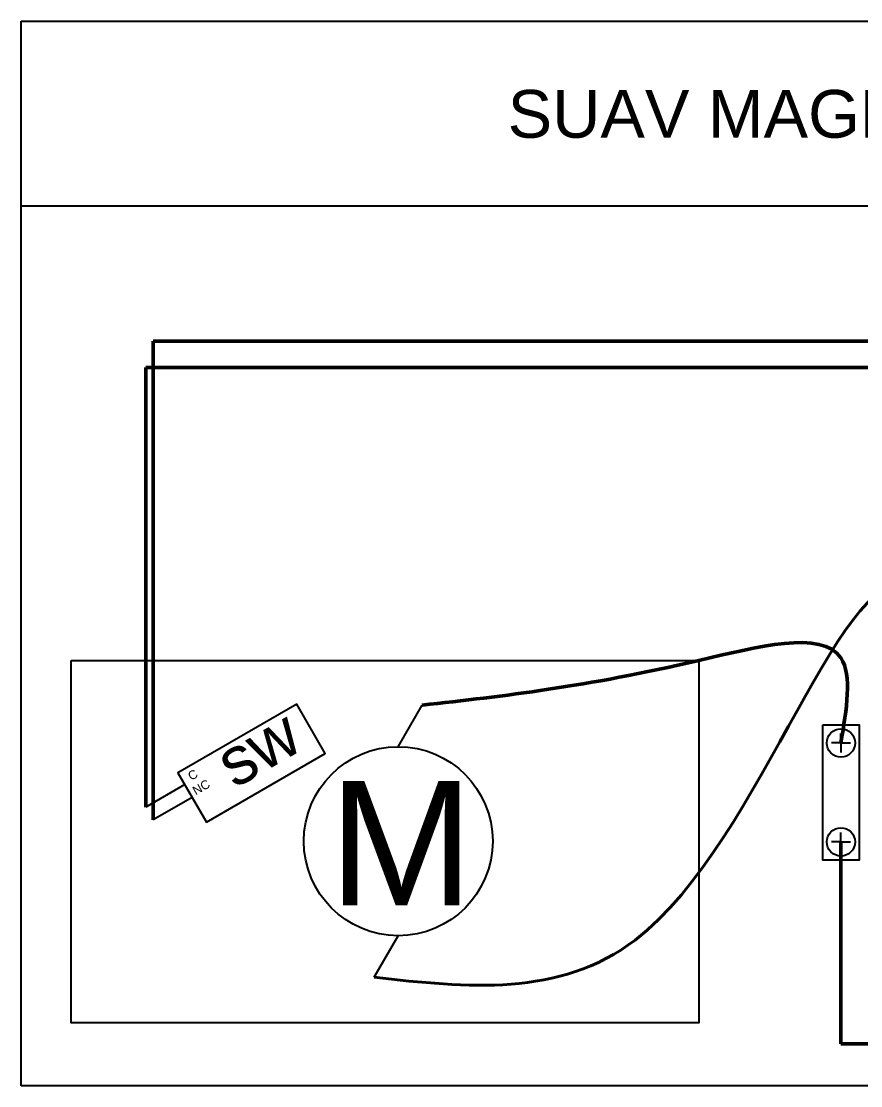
# Model space of a CAD drawing. Header units: inches. Extents: x -1455 to 1345, y -366 to 844.
# Drawn here: x -1455 to -501, y -366 to 844 of the extents above; entities that cross this region are included whole.
import ezdxf

# ---------------------------------------------------------------- set-up
doc = ezdxf.new("R2010")
doc.units = ezdxf.units.IN
doc.header["$MEASUREMENT"] = 0
for name, color, linetype, lineweight in [('MOTOR CONTROL', 7, 'Continuous', 50), ('MOTOR SUPPLY', 5, 'Continuous', 50), ('SW SIGNAL', 1, 'Continuous', 50), ('SW SUPPLY', 3, 'Continuous', 50), ('TITULO', 251, 'Continuous', 50)]:
    doc.layers.add(name, color=color, linetype=linetype, lineweight=lineweight)
doc.styles.get("Standard").update_dxf_attribs({"font": 'ARIAL.TTF'})

# ---------------------------------------------------------------- blocks, each defined once
blk = doc.blocks.new('clema')
for q in [(1322.8, 1130), (1312.2, 1119.4), (1322.8, 1108.7), (1333.5, 1119.4)]:
    blk.add_line((1322.8, 1119.4), q)
blk.add_circle((1322.8, 1119.4), 16.1)

msp = doc.modelspace()

# ---------------------------------------------------------------- linework, layer by layer
for p, q in [((-1026.5, 19.7), (-999.2, 67)), ((-1269.3, -23.3), (-1313.4, -48.8)), ((-1260.8, -37.9), (-1305, -63.4)), ((-1053.9, -242.4), (-1026.5, -195.1))]:
    msp.add_line(p, q)
for points in [[(-1398.2, 117.8), (-684.7, 117.8), (-684.7, -294.1), (-1398.2, -294.1)], [(-1244.7, -65.9), (-1109.6, 12.1), (-1141.9, 68.1), (-1277, -9.9)], [(-543.8, 44.6), (-502.6, 44.6), (-502.6, -109.1), (-543.8, -109.1)]]:
    msp.add_lwpolyline(points, close=True)
msp.add_circle((-1026.5, -87.7), 107.4)
at = {"layer": 'Defpoints'}
for p, q in [((-1455.1, 634.4), (-1455.1, 844.4)), ((-1455.1, 844.4), (1344.9, 844.4)), ((-1455.1, -365.6), (-1455.1, 634.4)), ((-1455.1, 634.4), (1344.9, 634.4)), ((1344.9, -365.6), (-1455.1, -365.6))]:
    msp.add_line(p, q, dxfattribs=at)
at = {"layer": 'MOTOR CONTROL'}
for p, q in [((-523.2, -88.5), (-523.2, -318)), ((-523.2, -318), (82.3, -318))]:
    msp.add_line(p, q, dxfattribs=at)
msp.add_spline([(-999.2, 67), (-684.7, 117.8), (-523.2, 120.6), (-523.2, 24)], degree=3, dxfattribs=at)
at = {"layer": 'MOTOR SUPPLY', "lineweight": 40}
msp.add_spline([(-1053.9, -242.4), (-757.2, -200), (-437.1, 199.7), (-343.2, 24)], degree=3, dxfattribs=at)
at = {"layer": 'SW SIGNAL'}
for p, q in [((-1305, -63.4), (-1305, 480.6)), ((-1305, 480.6), (202.3, 480.6))]:
    msp.add_line(p, q, dxfattribs=at)
at = {"layer": 'SW SUPPLY'}
for p, q in [((-1313.4, -48.8), (-1313.4, 450.7)), ((-1313.4, 450.7), (-298.2, 450.7))]:
    msp.add_line(p, q, dxfattribs=at)

# ---------------------------------------------------------------- block references
for p in [(-1846, -1095.4), (-1846, -1207.9)]:
    msp.add_blockref('clema', p)

# ---------------------------------------------------------------- texts
for s, height, p in [('sw', 54.33, (-1212.7, -28.5)), ('C', 10, (-1262, -19.1)), ('NC', 10, (-1256.8, -35.6))]:
    msp.add_text(s, height=height, rotation=30).set_placement(p)
msp.add_text('M', height=141.4).set_placement((-1105.5, -160.7))
at = {"layer": 'TITULO', "insert": (-1455.1, 766.3), "char_height": 54.33, "attachment_point": 1}
msp.add_mtext_dynamic_manual_height_columns('\\pi552.97;SUAV MAGNUMCV - DIAGRAMA DE CONEXION', width=2800, gutter_width=271.7, heights=[0], dxfattribs=at)

doc.saveas('drawing.dxf')
